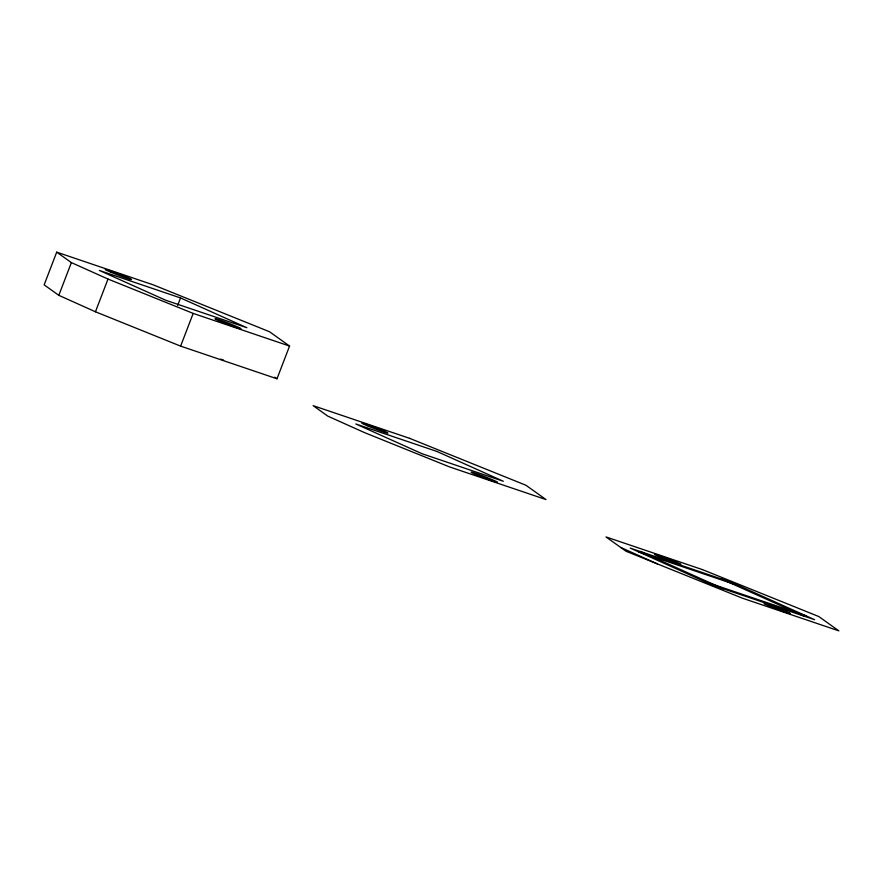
<?xml version="1.0" encoding="UTF-8"?>
<svg xmlns="http://www.w3.org/2000/svg" width="883" height="883" viewBox="0 0 883 883"><rect width="100%" height="100%" fill="white"/><g stroke="black" fill="none" stroke-linecap="round" stroke-linejoin="round"><path stroke-width="1.32" d="M56.711 252.141L44.15 284.856L58.808 295.33L95.441 311.776L180.618 346.125L276.997 378.774L289.558 346.059L269.525 331.743L153.09 284.79L56.711 252.141L71.368 262.604L108.002 279.05L193.178 313.41L289.558 346.059M58.808 295.33L71.368 262.604M95.441 311.776L108.002 279.05M177.649 305.496L180.54 297.946L99.382 270.452L165.728 300.242L246.887 327.736L180.54 297.946M180.618 346.125L193.178 313.41M638.519 551.82L739.976 586.191M704.866 581.61L806.322 615.981M721.543 579.027L804.479 616.268M640.374 551.533L723.309 588.773M620.661 547.416L657.294 563.862M274.779 377.184L276.997 378.774M223.609 360.121A14.029 0.662 21 0 1 220.695 359.105M409.524 438.299L313.134 405.65L327.803 416.125L364.425 432.571L449.602 466.93L545.992 499.568L525.948 485.264L409.524 438.299M436.975 451.467L355.805 423.972L422.151 453.763L503.321 481.257L436.975 451.467M702.382 569.59L606.003 536.941L626.036 551.257L742.471 598.21L838.85 630.859L818.806 616.555L702.382 569.59M731.687 582.471L630.23 548.1L713.166 585.341L814.623 619.7L731.687 582.471M769.512 606.124A14.029 0.662 21 0 0 790.197 613.542A14.029 0.662 21 0 0 771.775 605.771A14.029 0.662 21 0 0 769.512 606.124M660.031 556.974A14.029 0.662 21 0 0 680.727 564.392A14.029 0.662 21 0 0 662.305 556.621A14.029 0.662 21 0 0 660.031 556.974M476.643 474.833A14.029 0.662 21 0 0 497.339 482.25A14.029 0.662 21 0 0 478.917 474.48A14.029 0.662 21 0 0 476.643 474.833M367.173 425.683A14.029 0.662 21 0 0 387.869 433.1A14.029 0.662 21 0 0 369.436 425.33A14.029 0.662 21 0 0 367.173 425.683M220.22 321.313A14.029 0.662 21 0 0 240.916 328.741A14.029 0.662 21 0 0 222.483 320.971A14.029 0.662 21 0 0 220.22 321.313M110.739 272.163A14.029 0.662 21 0 0 131.435 279.58A14.029 0.662 21 0 0 113.013 271.809A14.029 0.662 21 0 0 110.739 272.163"/></g></svg>
